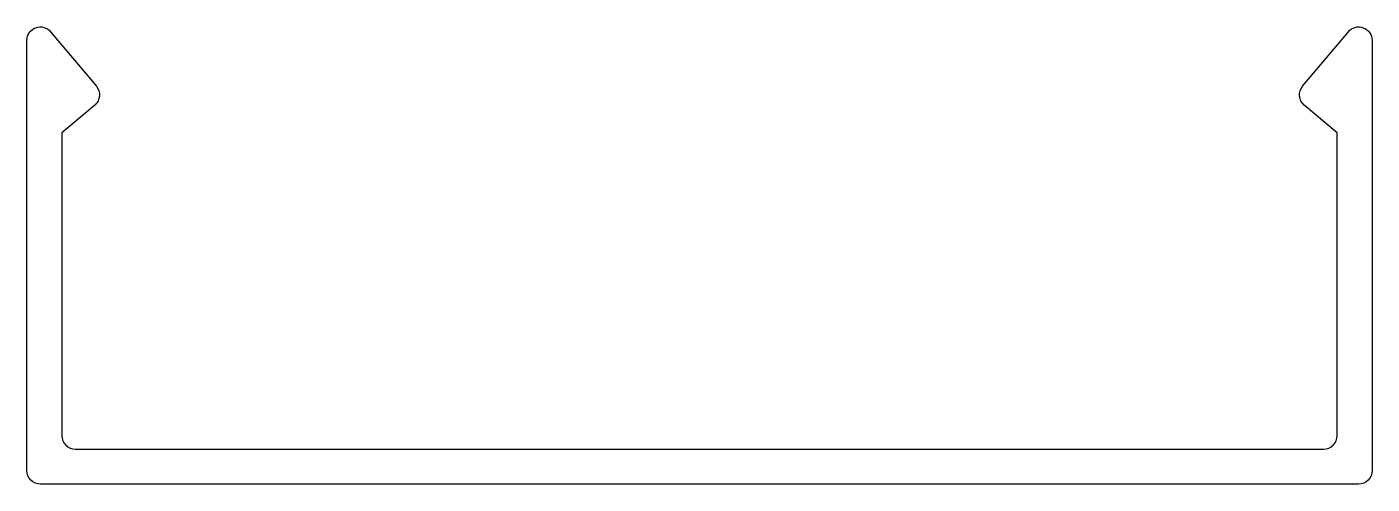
# Model space of a CAD drawing. Extents: x 933.1 to 983.1, y 496.7 to 513.7.
import ezdxf

# ---------------------------------------------------------------- set-up
doc = ezdxf.new("R2010")
doc.units = 0
doc.layers.get('0').update_dxf_attribs({"linetype": 'CONTINUOUS'})

msp = doc.modelspace()

# ---------------------------------------------------------------- linework, layer by layer
msp.add_lwpolyline([(981.781, 498.453), (981.781, 509.719), (980.56, 510.744, -0.414214), (980.498, 511.448), (982.198, 513.474, -0.700208), (983.081, 513.153), (983.081, 497.153, -0.414214), (982.581, 496.653), (933.581, 496.653, -0.414214), (933.081, 497.153), (933.081, 513.153, -0.700208), (933.964, 513.474), (935.664, 511.448, -0.414214), (935.602, 510.744), (934.381, 509.719), (934.381, 498.453, 0.414214), (934.881, 497.953), (981.281, 497.953, 0.414214)], format="xyb", close=True)

doc.saveas('drawing.dxf')
